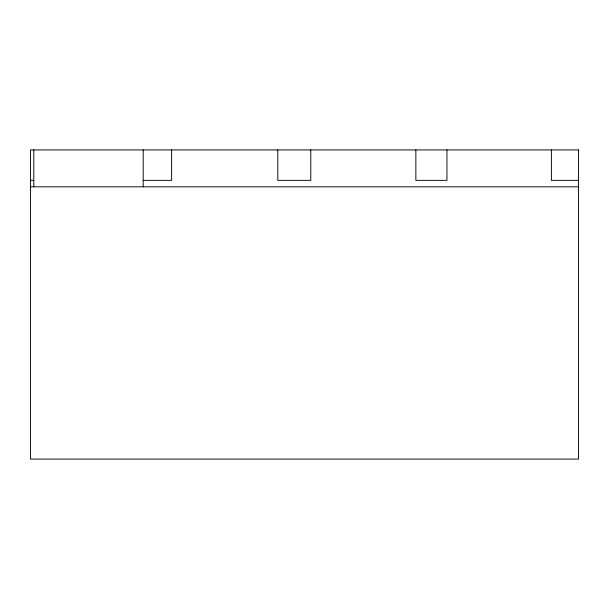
<?xml version="1.0" encoding="UTF-8"?>
<svg xmlns="http://www.w3.org/2000/svg" width="609" height="609" viewBox="0 0 609 609"><rect width="100%" height="100%" fill="white"/><g stroke="black" fill="none" stroke-linecap="round" stroke-linejoin="round"><path stroke-width="0.91" d="M30.45 180.363L33.807 180.363M143.199 180.363L171.624 180.363L171.624 149.921M578.55 180.363L551.389 180.363L551.389 149.921M30.45 186.818L578.55 186.818M446.953 149.921L446.953 180.363L415.856 180.363L415.856 149.921M310.78 149.921L310.78 180.363L277.803 180.363L277.803 149.921M143.199 149.921L143.199 186.818M33.807 149.921L33.807 186.818M578.55 149.921L30.45 149.921L30.45 459.079L578.55 459.079L578.55 149.921"/></g></svg>
